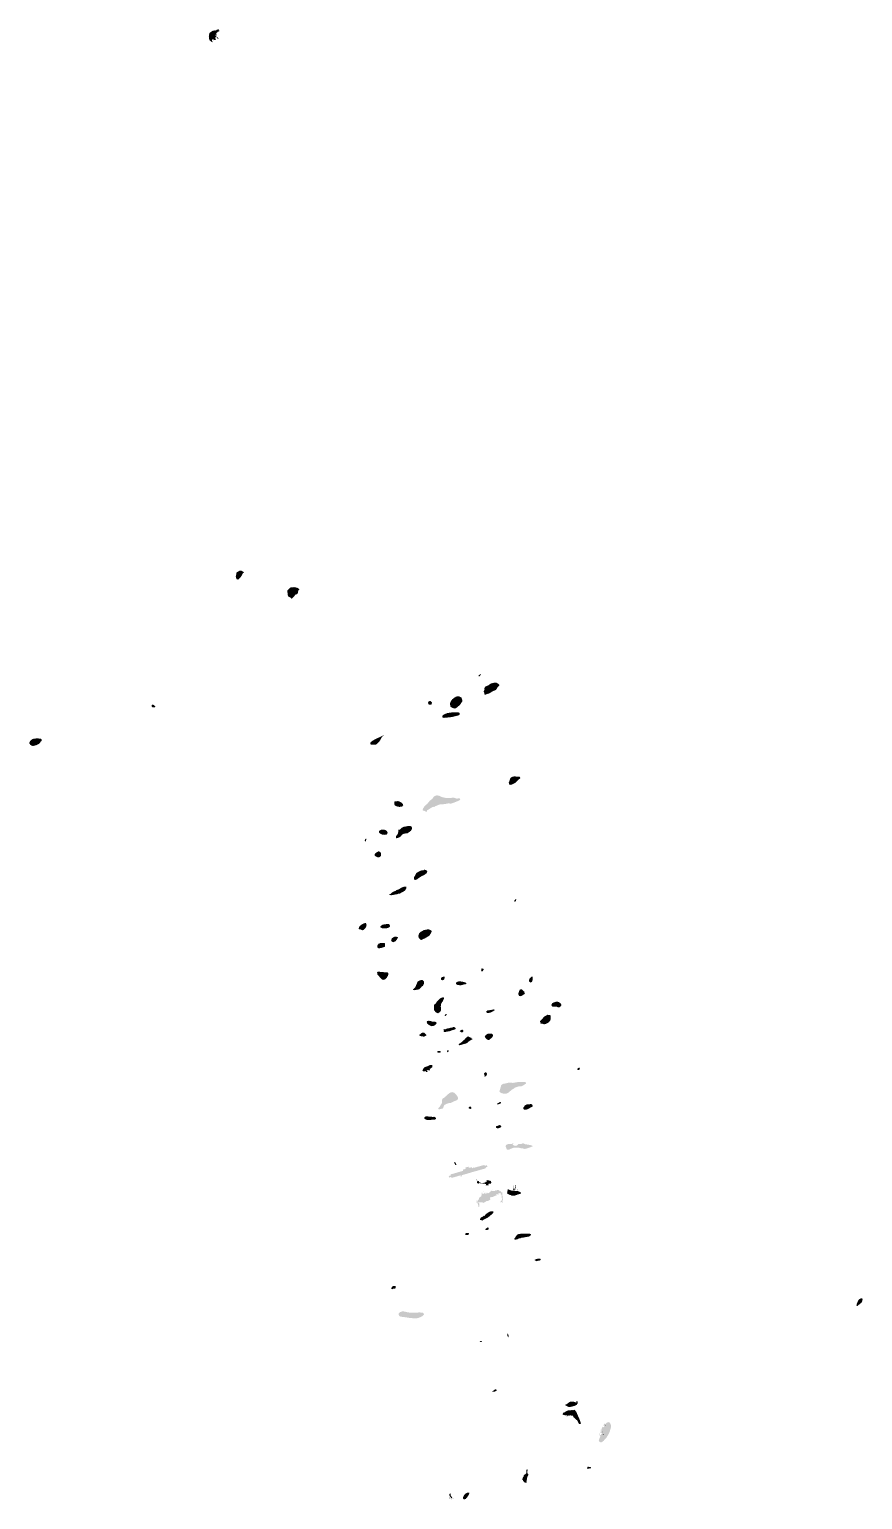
# Model space of a CAD drawing. Header units: inches. Extents: x 654032 to 718425, y 9295013 to 9424773.
# Drawn here: x 654032 to 689755, y 9361747 to 9424773 of the extents above; entities that cross this region are included whole.
import ezdxf

# ---------------------------------------------------------------- set-up
doc = ezdxf.new("R2010")
doc.units = ezdxf.units.IN
doc.header["$MEASUREMENT"] = 0

msp = doc.modelspace()

# ---------------------------------------------------------------- hatches: boundary and pattern name
for points in [[(662074, 9424761), (662106, 9424772), (662136, 9424773), (662149, 9424768), (662158, 9424752), (662157, 9424735), (662150, 9424726), (662152, 9424715), (662161, 9424713), (662178, 9424720), (662189, 9424719), (662194, 9424714), (662190, 9424704), (662133, 9424675), (662111, 9424671), (662096, 9424651), (662076, 9424637), (662060, 9424620), (662048, 9424606), (662040, 9424602), (662053, 9424564), (662074, 9424470), (662084, 9424441), (662086, 9424434), (662091, 9424431), (662100, 9424428), (662114, 9424415), (662135, 9424397), (662146, 9424387), (662147, 9424378), (662143, 9424371), (662136, 9424369), (662122, 9424373), (662111, 9424376), (662076, 9424400), (662072, 9424410), (662065, 9424416), (662061, 9424422), (662061, 9424428), (662064, 9424436), (662063, 9424450), (662056, 9424479), (662052, 9424509), (662047, 9424520), (662047, 9424529), (662044, 9424538), (662040, 9424546), (662034, 9424549), (662026, 9424545), (662022, 9424536), (662021, 9424517), (662026, 9424491), (662032, 9424444), (662030, 9424436), (661998, 9424446), (661990, 9424433), (662022, 9424412), (661999, 9424374), (662019, 9424358), (662026, 9424353), (662026, 9424347), (662028, 9424340), (662025, 9424335), (662016, 9424328), (662002, 9424323), (661991, 9424323), (661959, 9424313), (661948, 9424312), (661936, 9424306), (661935, 9424307), (661935, 9424314), (661933, 9424325), (661931, 9424338), (661928, 9424347), (661926, 9424352), (661923, 9424354), (661920, 9424355), (661916, 9424354), (661903, 9424350), (661900, 9424349), (661887, 9424345), (661880, 9424342), (661865, 9424338), (661859, 9424336), (661856, 9424333), (661855, 9424327), (661856, 9424290), (661859, 9424285), (661868, 9424278), (661881, 9424268), (661883, 9424263), (661883, 9424258), (661882, 9424238), (661881, 9424221), (661881, 9424218), (661880, 9424217), (661872, 9424217), (661869, 9424218), (661864, 9424221), (661846, 9424237), (661820, 9424257), (661800, 9424271), (661769, 9424295), (661757, 9424310), (661747, 9424331), (661742, 9424344), (661740, 9424358), (661734, 9424386), (661729, 9424432), (661726, 9424467), (661725, 9424489), (661727, 9424507), (661749, 9424600), (661754, 9424617), (661755, 9424624), (661758, 9424628), (661763, 9424632), (661774, 9424639), (661824, 9424672), (661888, 9424713), (661911, 9424719), (661936, 9424717), (661941, 9424718), (661947, 9424721), (661958, 9424729), (661969, 9424733), (661980, 9424733), (661992, 9424729), (662005, 9424725), (662013, 9424725), (662021, 9424726), (662030, 9424730), (662046, 9424738), (662057, 9424751), (662074, 9424761)], [(663028, 9401563), (663078, 9401572), (663121, 9401575), (663165, 9401543), (663202, 9401523), (663218, 9401517), (663225, 9401508), (663229, 9401501), (663226, 9401491), (663199, 9401471), (663171, 9401439), (663148, 9401380), (663110, 9401318), (663102, 9401300), (663060, 9401259), (663015, 9401212), (662988, 9401193), (662987, 9401185), (662964, 9401188), (662922, 9401203), (662894, 9401254), (662880, 9401325), (662898, 9401407), (662906, 9401456), (662915, 9401492), (662952, 9401512), (663028, 9401563)], [(665609, 9400776), (665564, 9400717), (665560, 9400704), (665544, 9400614), (665521, 9400566), (665454, 9400552), (665422, 9400529), (665391, 9400476), (665355, 9400441), (665331, 9400428), (665319, 9400399), (665268, 9400366), (665214, 9400421), (665176, 9400440), (665134, 9400458), (665121, 9400475), (665117, 9400497), (665109, 9400518), (665100, 9400575), (665094, 9400722), (665214, 9400845), (665378, 9400865), (665520, 9400835), (665609, 9400776)], [(673334, 9397108), (673360, 9397118), (673383, 9397145), (673388, 9397139), (673392, 9397124), (673384, 9397112), (673374, 9397104), (673366, 9397093), (673363, 9397088), (673354, 9397061), (673347, 9397049), (673333, 9397040), (673310, 9397039), (673283, 9397057), (673296, 9397079), (673334, 9397108)], [(674187, 9396653), (674112, 9396585), (674075, 9396516), (674037, 9396463), (673973, 9396431), (673898, 9396399), (673842, 9396370), (673801, 9396336), (673728, 9396298), (673657, 9396285), (673594, 9396257), (673558, 9396243), (673547, 9396256), (673540, 9396311), (673506, 9396393), (673545, 9396475), (673540, 9396533), (673572, 9396591), (673642, 9396628), (673695, 9396644), (673760, 9396697), (673829, 9396734), (673933, 9396761), (674012, 9396773), (674088, 9396756), (674124, 9396725), (674161, 9396701), (674187, 9396653)], [(671228, 9395990), (671298, 9395921), (671271, 9395831), (671153, 9395831), (671121, 9395900), (671148, 9395969), (671228, 9395990)], [(672595, 9395968), (672525, 9395862), (672482, 9395798), (672407, 9395745), (672327, 9395676), (672241, 9395660), (672156, 9395693), (672081, 9395741), (672071, 9395815), (672071, 9395900), (672098, 9395958), (672130, 9396017), (672173, 9396064), (672232, 9396112), (672318, 9396165), (672409, 9396191), (672483, 9396170), (672558, 9396127), (672585, 9396053), (672595, 9395968)], [(659287, 9395821), (659335, 9395830), (659371, 9395805), (659418, 9395765), (659435, 9395751), (659440, 9395738), (659436, 9395724), (659415, 9395714), (659387, 9395707), (659355, 9395704), (659318, 9395706), (659280, 9395735), (659275, 9395786), (659287, 9395821)], [(672160, 9395494), (672402, 9395496), (672454, 9395486), (672485, 9395446), (672474, 9395400), (672434, 9395366), (672142, 9395295), (671811, 9395259), (671758, 9395266), (671731, 9395305), (671744, 9395356), (671811, 9395409), (671961, 9395468), (672160, 9395494)], [(654564, 9394291), (654552, 9394271), (654547, 9394267), (654541, 9394262), (654531, 9394257), (654527, 9394253), (654523, 9394249), (654520, 9394242), (654512, 9394223), (654493, 9394200), (654467, 9394169), (654446, 9394149), (654429, 9394137), (654392, 9394117), (654381, 9394111), (654370, 9394105), (654366, 9394111), (654342, 9394097), (654324, 9394087), (654212, 9394060), (654188, 9394057), (654169, 9394058), (654153, 9394063), (654108, 9394080), (654084, 9394096), (654071, 9394109), (654056, 9394129), (654036, 9394157), (654033, 9394165), (654032, 9394189), (654036, 9394210), (654044, 9394229), (654057, 9394256), (654069, 9394272), (654097, 9394300), (654111, 9394314), (654165, 9394348), (654172, 9394351), (654224, 9394367), (654241, 9394371), (654252, 9394372), (654262, 9394372), (654268, 9394372), (654277, 9394372), (654325, 9394377), (654385, 9394378), (654443, 9394374), (654481, 9394373), (654504, 9394372), (654511, 9394370), (654520, 9394365), (654542, 9394349), (654554, 9394334), (654560, 9394320), (654563, 9394309), (654564, 9394300), (654564, 9394291)], [(668647, 9394189), (668676, 9394227), (668745, 9394279), (668841, 9394334), (668965, 9394394), (669140, 9394477), (669190, 9394498), (669210, 9394501), (669228, 9394498), (669239, 9394486), (669224, 9394482), (669206, 9394483), (669175, 9394470), (669120, 9394399), (669076, 9394306), (669043, 9394258), (669006, 9394224), (668967, 9394172), (668918, 9394126), (668867, 9394112), (668775, 9394105), (668679, 9394114), (668650, 9394133), (668641, 9394170), (668647, 9394189)], [(675085, 9392673), (674997, 9392608), (674919, 9392526), (674875, 9392479), (674814, 9392448), (674770, 9392426), (674702, 9392394), (674623, 9392385), (674578, 9392482), (674608, 9392542), (674627, 9392594), (674634, 9392635), (674653, 9392678), (674717, 9392724), (674830, 9392758), (674936, 9392731), (675048, 9392739), (675085, 9392673)], [(670061, 9391512), (670021, 9391463), (669899, 9391442), (669785, 9391464), (669705, 9391507), (669673, 9391565), (669674, 9391650), (669698, 9391674), (669839, 9391692), (669908, 9391670), (669987, 9391626), (670043, 9391572), (670061, 9391512)], [(672493, 9391737), (672378, 9391682), (672255, 9391634), (672086, 9391577), (672014, 9391597), (671919, 9391579), (671783, 9391558), (671629, 9391550), (671554, 9391521), (671449, 9391479), (671387, 9391440), (671361, 9391432), (671341, 9391451), (671244, 9391393), (671136, 9391324), (671078, 9391296), (671076, 9391286), (671082, 9391267), (671078, 9391247), (671068, 9391238), (671038, 9391233), (671004, 9391256), (670995, 9391260), (670989, 9391268), (670969, 9391274), (670957, 9391280), (670904, 9391276), (670892, 9391326), (670919, 9391387), (670977, 9391475), (671092, 9391577), (671150, 9391647), (671205, 9391710), (671315, 9391796), (671374, 9391886), (671481, 9391934), (671593, 9391928), (671700, 9391870), (671855, 9391832), (671972, 9391821), (672106, 9391826), (672218, 9391842), (672345, 9391800), (672429, 9391805), (672479, 9391803), (672502, 9391775), (672493, 9391737)], [(669384, 9390302), (669349, 9390260), (669264, 9390244), (669178, 9390249), (669098, 9390282), (669029, 9390329), (669024, 9390399), (669066, 9390441), (669120, 9390462), (669200, 9390467), (669286, 9390456), (669360, 9390408), (669387, 9390344), (669384, 9390302)], [(670242, 9390314), (670194, 9390309), (670133, 9390299), (670060, 9390282), (670006, 9390245), (669958, 9390181), (669883, 9390134), (669775, 9390093), (669751, 9390114), (669748, 9390178), (669830, 9390293), (669846, 9390368), (669858, 9390412), (669845, 9390460), (669916, 9390468), (669986, 9390537), (670061, 9390585), (670167, 9390603), (670254, 9390620), (670355, 9390625), (670409, 9390601), (670429, 9390564), (670432, 9390511), (670417, 9390454), (670389, 9390417), (670327, 9390371), (670242, 9390314)], [(668439, 9390065), (668465, 9390080), (668472, 9390083), (668479, 9390084), (668483, 9390081), (668484, 9390064), (668481, 9390049), (668465, 9390013), (668456, 9389979), (668455, 9389966), (668446, 9389956), (668429, 9389964), (668426, 9389974), (668414, 9389986), (668412, 9390001), (668415, 9390024), (668439, 9390065)], [(669074, 9389509), (669112, 9389450), (669102, 9389347), (669076, 9389310), (669056, 9389297), (669009, 9389280), (668976, 9389280), (668936, 9389292), (668887, 9389322), (668864, 9389329), (668847, 9389341), (668836, 9389352), (668825, 9389390), (668858, 9389434), (668871, 9389461), (668914, 9389494), (668956, 9389509), (668975, 9389523), (668980, 9389528), (668989, 9389537), (669000, 9389535), (669042, 9389525), (669074, 9389509)], [(671071, 9388716), (671093, 9388664), (671053, 9388592), (670951, 9388517), (670872, 9388484), (670827, 9388460), (670781, 9388432), (670669, 9388354), (670657, 9388336), (670585, 9388311), (670547, 9388313), (670516, 9388350), (670526, 9388426), (670551, 9388474), (670624, 9388612), (670716, 9388662), (670729, 9388669), (670734, 9388672), (670745, 9388678), (670750, 9388681), (670831, 9388715), (670874, 9388730), (670914, 9388720), (670967, 9388750), (671008, 9388743), (671071, 9388716)], [(670186, 9388017), (670197, 9387962), (670181, 9387921), (670131, 9387853), (670057, 9387806), (669903, 9387722), (669862, 9387727), (669787, 9387693), (669724, 9387687), (669687, 9387676), (669602, 9387668), (669568, 9387659), (669544, 9387658), (669517, 9387659), (669482, 9387666), (669463, 9387676), (669456, 9387683), (669465, 9387697), (669486, 9387702), (669535, 9387723), (669554, 9387745), (669567, 9387763), (669595, 9387780), (669661, 9387822), (669731, 9387844), (669764, 9387879), (669782, 9387887), (669799, 9387887), (669851, 9387900), (670014, 9387996), (670088, 9388020), (670108, 9388023), (670186, 9388017)], [(674894, 9387494), (674898, 9387492), (674902, 9387488), (674904, 9387485), (674905, 9387480), (674905, 9387474), (674898, 9387443), (674889, 9387409), (674885, 9387401), (674880, 9387393), (674872, 9387387), (674861, 9387382), (674850, 9387380), (674843, 9387379), (674838, 9387380), (674834, 9387382), (674830, 9387386), (674828, 9387395), (674826, 9387404), (674826, 9387412), (674826, 9387420), (674828, 9387428), (674833, 9387440), (674840, 9387447), (674860, 9387470), (674873, 9387485), (674878, 9387490), (674887, 9387494), (674894, 9387494)], [(668468, 9386458), (668474, 9386423), (668488, 9386392), (668479, 9386322), (668442, 9386256), (668359, 9386159), (668332, 9386161), (668311, 9386151), (668242, 9386180), (668208, 9386199), (668170, 9386200), (668157, 9386213), (668148, 9386238), (668159, 9386253), (668165, 9386278), (668183, 9386328), (668281, 9386400), (668361, 9386446), (668386, 9386448), (668430, 9386471), (668468, 9386458)], [(669491, 9386315), (669422, 9386257), (669354, 9386242), (669295, 9386235), (669255, 9386244), (669208, 9386238), (669153, 9386244), (669100, 9386265), (669085, 9386286), (669073, 9386311), (669121, 9386356), (669173, 9386391), (669259, 9386411), (669457, 9386424), (669469, 9386388), (669492, 9386353), (669491, 9386315)], [(669752, 9385883), (669842, 9385851), (669785, 9385754), (669736, 9385686), (669623, 9385641), (669540, 9385694), (669570, 9385814), (669699, 9385881), (669752, 9385883)], [(671269, 9386145), (671276, 9386081), (671189, 9385928), (671007, 9385817), (670817, 9385729), (670716, 9385840), (670713, 9385927), (670744, 9386031), (670818, 9386090), (670938, 9386159), (671137, 9386200), (671269, 9386145)], [(669282, 9385468), (669272, 9385451), (669258, 9385442), (669134, 9385400), (669043, 9385381), (669027, 9385379), (669002, 9385382), (668981, 9385388), (668959, 9385411), (668954, 9385433), (668955, 9385470), (668957, 9385510), (668962, 9385525), (668990, 9385562), (669000, 9385573), (669088, 9385612), (669100, 9385614), (669180, 9385613), (669253, 9385607), (669272, 9385599), (669279, 9385583), (669282, 9385468)], [(668950, 9384304), (668938, 9384339), (668944, 9384357), (668958, 9384370), (668986, 9384381), (669031, 9384379), (669122, 9384361), (669237, 9384357), (669334, 9384347), (669386, 9384348), (669428, 9384306), (669409, 9384209), (669354, 9384122), (669308, 9384069), (669246, 9384033), (669177, 9384025), (669092, 9384103), (669000, 9384203), (668953, 9384259), (668950, 9384304)], [(670868, 9384027), (670912, 9384002), (670937, 9383973), (670956, 9383944), (670957, 9383888), (670910, 9383775), (670849, 9383737), (670761, 9383632), (670673, 9383603), (670630, 9383601), (670584, 9383594), (670523, 9383585), (670506, 9383594), (670471, 9383609), (670483, 9383629), (670499, 9383640), (670532, 9383660), (670563, 9383699), (670597, 9383759), (670639, 9383861), (670685, 9383964), (670782, 9384009), (670868, 9384027)], [(671702, 9384138), (671740, 9384151), (671773, 9384160), (671798, 9384171), (671825, 9384165), (671842, 9384143), (671822, 9384062), (671786, 9384026), (671737, 9384009), (671693, 9384022), (671676, 9384054), (671679, 9384093), (671702, 9384138)], [(673415, 9384394), (673401, 9384412), (673403, 9384433), (673404, 9384464), (673407, 9384489), (673419, 9384509), (673431, 9384519), (673482, 9384509), (673507, 9384489), (673505, 9384463), (673494, 9384441), (673483, 9384423), (673468, 9384404), (673448, 9384395), (673432, 9384393), (673421, 9384393), (673415, 9384394)], [(675608, 9384166), (675616, 9384091), (675608, 9384036), (675597, 9383985), (675573, 9383938), (675530, 9383924), (675518, 9383908), (675496, 9383932), (675454, 9383960), (675451, 9384019), (675464, 9384051), (675481, 9384092), (675501, 9384110), (675517, 9384129), (675552, 9384158), (675608, 9384166)], [(672318, 9383896), (672369, 9383938), (672439, 9383965), (672516, 9383961), (672631, 9383941), (672731, 9383914), (672762, 9383893), (672773, 9383867), (672745, 9383844), (672639, 9383827), (672586, 9383804), (672507, 9383796), (672411, 9383807), (672358, 9383818), (672324, 9383851), (672316, 9383875), (672318, 9383896)], [(675263, 9383463), (675281, 9383448), (675266, 9383430), (675239, 9383407), (675235, 9383404), (675217, 9383392), (675128, 9383336), (675069, 9383327), (675032, 9383336), (675030, 9383338), (675009, 9383369), (675007, 9383370), (674999, 9383406), (674999, 9383452), (675011, 9383497), (675015, 9383508), (675042, 9383580), (675061, 9383605), (675090, 9383623), (675118, 9383627), (675153, 9383621), (675187, 9383576), (675247, 9383530), (675259, 9383478), (675263, 9383463)], [(671690, 9383018), (671678, 9382939), (671667, 9382887), (671682, 9382821), (671685, 9382755), (671663, 9382679), (671590, 9382619), (671553, 9382593), (671476, 9382625), (671434, 9382659), (671408, 9382701), (671378, 9382738), (671374, 9382791), (671374, 9382843), (671383, 9382961), (671448, 9383004), (671475, 9383052), (671505, 9383094), (671539, 9383135), (671585, 9383172), (671619, 9383213), (671657, 9383240), (671706, 9383262), (671744, 9383273), (671785, 9383281), (671815, 9383254), (671811, 9383217), (671774, 9383164), (671765, 9383120), (671739, 9383088), (671710, 9383046), (671690, 9383018)], [(673847, 9382741), (673906, 9382757), (673954, 9382758), (673967, 9382757), (673976, 9382720), (673911, 9382679), (673795, 9382624), (673683, 9382601), (673635, 9382627), (673624, 9382652), (673618, 9382670), (673620, 9382683), (673667, 9382715), (673847, 9382741)], [(676839, 9382935), (676809, 9382896), (676786, 9382863), (676739, 9382847), (676706, 9382849), (676635, 9382876), (676549, 9382875), (676481, 9382873), (676443, 9382888), (676426, 9382909), (676414, 9382940), (676419, 9382973), (676440, 9383003), (676439, 9383023), (676462, 9383034), (676536, 9383068), (676642, 9383097), (676726, 9383079), (676794, 9383034), (676829, 9382997), (676839, 9382935)], [(671433, 9382093), (671364, 9382057), (671285, 9382040), (671202, 9382074), (671149, 9382105), (671097, 9382142), (671074, 9382176), (671070, 9382229), (671089, 9382262), (671157, 9382274), (671252, 9382258), (671312, 9382239), (671397, 9382241), (671475, 9382219), (671490, 9382163), (671474, 9382142), (671433, 9382093)], [(671904, 9382562), (671927, 9382553), (671922, 9382527), (671863, 9382476), (671835, 9382503), (671854, 9382543), (671904, 9382562)], [(676197, 9382495), (676213, 9382525), (676228, 9382534), (676291, 9382522), (676361, 9382525), (676370, 9382517), (676386, 9382407), (676385, 9382366), (676362, 9382281), (676306, 9382212), (676204, 9382152), (676113, 9382124), (676096, 9382124), (676024, 9382148), (675952, 9382142), (675947, 9382156), (675953, 9382175), (675918, 9382239), (675921, 9382251), (676023, 9382351), (676070, 9382421), (676109, 9382462), (676197, 9382495)], [(670957, 9381764), (671000, 9381720), (671045, 9381677), (671047, 9381639), (671006, 9381619), (670951, 9381593), (670871, 9381605), (670788, 9381621), (670753, 9381642), (670748, 9381658), (670753, 9381673), (670789, 9381700), (670848, 9381756), (670957, 9381764)], [(672210, 9382006), (672276, 9381996), (672306, 9381966), (672314, 9381931), (672278, 9381906), (672222, 9381886), (672132, 9381862), (672064, 9381832), (671989, 9381817), (671928, 9381810), (671861, 9381791), (671808, 9381798), (671790, 9381819), (671802, 9381855), (671784, 9381896), (671810, 9381927), (671840, 9381902), (671945, 9381940), (671985, 9381952), (672038, 9381956), (672098, 9381977), (672163, 9381986), (672210, 9382006)], [(672968, 9381454), (672882, 9381396), (672812, 9381327), (672721, 9381290), (672623, 9381269), (672549, 9381243), (672520, 9381232), (672476, 9381225), (672438, 9381252), (672437, 9381276), (672451, 9381293), (672501, 9381308), (672527, 9381334), (672582, 9381370), (672636, 9381423), (672690, 9381471), (672738, 9381534), (672786, 9381566), (672834, 9381608), (672907, 9381572), (672971, 9381545), (673000, 9381507), (673022, 9381501), (673032, 9381486), (673026, 9381475), (673008, 9381474), (672968, 9381454)], [(672540, 9381870), (672556, 9381879), (672574, 9381887), (672597, 9381887), (672619, 9381882), (672636, 9381865), (672639, 9381834), (672633, 9381812), (672612, 9381788), (672582, 9381778), (672541, 9381781), (672517, 9381800), (672499, 9381813), (672484, 9381832), (672492, 9381849), (672514, 9381857), (672540, 9381870)], [(673582, 9381542), (673561, 9381581), (673557, 9381605), (673572, 9381622), (673583, 9381640), (673591, 9381658), (673609, 9381673), (673637, 9381689), (673666, 9381709), (673703, 9381719), (673748, 9381720), (673785, 9381718), (673816, 9381721), (673844, 9381723), (673878, 9381707), (673899, 9381688), (673912, 9381663), (673910, 9381631), (673901, 9381606), (673866, 9381559), (673766, 9381467), (673723, 9381446), (673688, 9381449), (673650, 9381478), (673610, 9381512), (673582, 9381542)], [(671542, 9380973), (671647, 9380982), (671671, 9380943), (671643, 9380906), (671586, 9380903), (671560, 9380902), (671537, 9380911), (671518, 9380934), (671515, 9380952), (671525, 9380968), (671542, 9380973)], [(671955, 9381013), (671988, 9381019), (672003, 9380995), (672007, 9380978), (672013, 9380968), (671998, 9380959), (671994, 9380945), (671988, 9380936), (671976, 9380933), (671959, 9380928), (671952, 9380929), (671947, 9380935), (671946, 9380942), (671934, 9380963), (671938, 9380974), (671945, 9380983), (671947, 9381011), (671955, 9381013)], [(671304, 9380280), (671266, 9380253), (671219, 9380221), (671183, 9380208), (671215, 9380169), (671157, 9380132), (671137, 9380171), (671069, 9380139), (671077, 9380100), (671123, 9380115), (671127, 9380103), (671112, 9380089), (671073, 9380081), (671052, 9380077), (671044, 9380074), (671041, 9380078), (671022, 9380122), (670975, 9380103), (670939, 9380102), (670893, 9380122), (670884, 9380133), (670884, 9380147), (670904, 9380180), (670926, 9380233), (670974, 9380281), (671037, 9380304), (671098, 9380324), (671184, 9380367), (671263, 9380386), (671314, 9380364), (671316, 9380333), (671304, 9380280)], [(677635, 9380250), (677624, 9380220), (677618, 9380194), (677598, 9380162), (677550, 9380161), (677523, 9380186), (677526, 9380214), (677569, 9380256), (677622, 9380260), (677635, 9380250)], [(673646, 9379970), (673614, 9379907), (673584, 9379890), (673572, 9379881), (673554, 9379881), (673531, 9379894), (673543, 9379909), (673548, 9379943), (673533, 9379983), (673513, 9379993), (673529, 9380026), (673571, 9380062), (673607, 9380059), (673639, 9380042), (673652, 9380008), (673646, 9379970)], [(675322, 9379580), (675295, 9379562), (675215, 9379510), (675139, 9379472), (675079, 9379461), (675000, 9379458), (674927, 9379435), (674849, 9379404), (674807, 9379369), (674744, 9379336), (674685, 9379294), (674601, 9379216), (674547, 9379182), (674485, 9379151), (674409, 9379144), (674282, 9379166), (674214, 9379204), (674184, 9379256), (674209, 9379325), (674224, 9379385), (674244, 9379452), (674265, 9379522), (674313, 9379552), (674351, 9379574), (674412, 9379581), (674478, 9379594), (674539, 9379613), (674626, 9379616), (674713, 9379616), (674769, 9379609), (674841, 9379627), (674912, 9379630), (674979, 9379650), (675043, 9379650), (675104, 9379651), (675168, 9379650), (675247, 9379647), (675313, 9379636), (675324, 9379616), (675322, 9379580)], [(672320, 9378851), (672257, 9378830), (672180, 9378791), (672104, 9378754), (672014, 9378745), (671923, 9378715), (671873, 9378689), (671870, 9378687), (671831, 9378665), (671806, 9378637), (671776, 9378545), (671765, 9378519), (671734, 9378507), (671686, 9378496), (671646, 9378500), (671628, 9378481), (671598, 9378470), (671573, 9378491), (671558, 9378521), (671605, 9378565), (671641, 9378615), (671659, 9378658), (671701, 9378706), (671724, 9378778), (671724, 9378841), (671724, 9378886), (671754, 9378946), (671801, 9378962), (671840, 9378994), (671863, 9379019), (671914, 9379060), (671964, 9379112), (672006, 9379144), (672047, 9379177), (672110, 9379204), (672153, 9379215), (672214, 9379199), (672269, 9379173), (672302, 9379135), (672334, 9379099), (672383, 9379035), (672406, 9378983), (672414, 9378931), (672371, 9378878), (672320, 9378851)], [(672985, 9378517), (672960, 9378500), (672921, 9378488), (672884, 9378519), (672863, 9378523), (672858, 9378537), (672868, 9378561), (672873, 9378566), (672874, 9378567), (672889, 9378581), (672911, 9378593), (672960, 9378590), (672978, 9378559), (672985, 9378517)], [(674257, 9378747), (674191, 9378714), (674119, 9378690), (674098, 9378685), (674084, 9378703), (674090, 9378724), (674135, 9378746), (674137, 9378747), (674138, 9378748), (674173, 9378775), (674200, 9378787), (674227, 9378796), (674256, 9378764), (674257, 9378747)], [(675531, 9378706), (675584, 9378683), (675614, 9378634), (675598, 9378586), (675549, 9378571), (675500, 9378544), (675470, 9378518), (675420, 9378500), (675371, 9378473), (675311, 9378462), (675235, 9378470), (675209, 9378504), (675217, 9378560), (675247, 9378598), (675273, 9378643), (675311, 9378665), (675357, 9378691), (675410, 9378691), (675455, 9378691), (675531, 9378706)], [(671430, 9378045), (671397, 9378037), (671307, 9378034), (671224, 9378021), (671129, 9378022), (671042, 9378030), (670968, 9378077), (670966, 9378134), (671013, 9378168), (671060, 9378175), (671107, 9378174), (671173, 9378165), (671239, 9378161), (671330, 9378153), (671389, 9378158), (671431, 9378142), (671465, 9378100), (671464, 9378066), (671430, 9378045)], [(674195, 9377805), (674255, 9377771), (674266, 9377723), (674241, 9377711), (674176, 9377678), (674165, 9377672), (674090, 9377658), (674043, 9377693), (674037, 9377752), (674092, 9377764), (674142, 9377787), (674195, 9377805)], [(675489, 9376844), (675419, 9376818), (675348, 9376796), (675283, 9376782), (675239, 9376785), (675166, 9376805), (675082, 9376814), (675019, 9376830), (674942, 9376837), (674896, 9376828), (674860, 9376839), (674787, 9376827), (674744, 9376816), (674711, 9376800), (674600, 9376754), (674552, 9376748), (674512, 9376749), (674490, 9376786), (674484, 9376817), (674459, 9376865), (674459, 9376926), (674462, 9376949), (674499, 9376966), (674561, 9376986), (674645, 9376994), (674685, 9376994), (674730, 9376998), (674761, 9377027), (674779, 9377040), (674775, 9377012), (674753, 9376983), (674758, 9376964), (674813, 9376919), (674860, 9376911), (674883, 9376916), (674935, 9376926), (674972, 9376963), (675004, 9376989), (675072, 9376987), (675119, 9376990), (675156, 9377011), (675194, 9377019), (675224, 9377015), (675247, 9377000), (675297, 9376979), (675358, 9376972), (675429, 9376962), (675520, 9376941), (675588, 9376921), (675605, 9376908), (675604, 9376891), (675584, 9376876), (675540, 9376865), (675489, 9376844)], [(673008, 9375959), (673015, 9375955), (673025, 9375954), (673042, 9375967), (673051, 9375968), (673054, 9375967), (673057, 9375971), (673055, 9375975), (673052, 9375979), (673051, 9375983), (673053, 9375988), (673057, 9375990), (673061, 9375991), (673066, 9375990), (673069, 9375988), (673072, 9375984), (673073, 9375980), (673076, 9375977), (673091, 9375974), (673181, 9375995), (673228, 9376009), (673415, 9376060), (673479, 9376078), (673520, 9376087), (673522, 9376085), (673532, 9376088), (673540, 9376085), (673553, 9376072), (673559, 9376066), (673567, 9376060), (673571, 9376059), (673575, 9376059), (673579, 9376061), (673626, 9376074), (673635, 9376075), (673640, 9376075), (673644, 9376074), (673649, 9376070), (673654, 9376055), (673664, 9376029), (673666, 9376025), (673667, 9376021), (673665, 9376016), (673662, 9376013), (673637, 9376006), (673632, 9376004), (673625, 9375999), (673607, 9375987), (673598, 9375977), (673595, 9375973), (673593, 9375965), (673591, 9375961), (673591, 9375956), (673592, 9375952), (673587, 9375947), (673526, 9375929), (673487, 9375916), (673476, 9375918), (673471, 9375917), (673467, 9375916), (673463, 9375913), (673460, 9375910), (673456, 9375908), (673452, 9375906), (673368, 9375884), (673237, 9375846), (673151, 9375823), (672966, 9375770), (672822, 9375727), (672707, 9375691), (672594, 9375660), (672576, 9375652), (672573, 9375649), (672572, 9375644), (672568, 9375623), (672568, 9375619), (672568, 9375615), (672566, 9375611), (672562, 9375608), (672549, 9375593), (672548, 9375589), (672545, 9375585), (672542, 9375582), (672537, 9375581), (672533, 9375581), (672530, 9375584), (672526, 9375598), (672523, 9375615), (672523, 9375619), (672527, 9375622), (672529, 9375626), (672528, 9375631), (672522, 9375642), (672518, 9375645), (672513, 9375645), (672504, 9375645), (672422, 9375621), (672322, 9375590), (672134, 9375539), (672129, 9375538), (672125, 9375540), (672123, 9375544), (672115, 9375576), (672111, 9375578), (672106, 9375578), (672034, 9375556), (672029, 9375555), (672025, 9375558), (672015, 9375600), (672015, 9375605), (672015, 9375620), (672020, 9375623), (672092, 9375642), (672096, 9375645), (672097, 9375649), (672091, 9375678), (672090, 9375683), (672092, 9375686), (672098, 9375690), (672179, 9375711), (672504, 9375806), (672604, 9375834), (672619, 9375840), (672626, 9375846), (672627, 9375855), (672627, 9375864), (672614, 9375887), (672615, 9375890), (672618, 9375892), (672628, 9375895), (672658, 9375903), (672720, 9375921), (672733, 9375925), (672736, 9375929), (672724, 9375970), (672723, 9375978), (672725, 9375981), (672856, 9376020), (672858, 9376018), (672869, 9375977), (672872, 9375973), (672876, 9375971), (672880, 9375970), (672955, 9375986), (672984, 9375995), (672989, 9375996), (672996, 9375993), (673003, 9375985), (673005, 9375981), (673005, 9375976), (673008, 9375959)], [(672271, 9376139), (672265, 9376149), (672257, 9376158), (672243, 9376190), (672252, 9376219), (672277, 9376222), (672296, 9376202), (672317, 9376166), (672339, 9376116), (672327, 9376093), (672311, 9376084), (672296, 9376086), (672280, 9376115), (672271, 9376139)], [(673795, 9375277), (673794, 9375293), (673734, 9375296), (673720, 9375284), (673715, 9375262), (673714, 9375232), (673726, 9375232), (673726, 9375225), (673695, 9375225), (673672, 9375226), (673668, 9375222), (673660, 9375218), (673653, 9375220), (673648, 9375226), (673600, 9375225), (673606, 9375273), (673543, 9375291), (673521, 9375293), (673482, 9375294), (673431, 9375306), (673419, 9375303), (673391, 9375307), (673343, 9375313), (673325, 9375313), (673324, 9375304), (673294, 9375296), (673294, 9375288), (673275, 9375285), (673268, 9375296), (673245, 9375307), (673226, 9375328), (673223, 9375335), (673222, 9375343), (673224, 9375364), (673221, 9375388), (673235, 9375393), (673216, 9375447), (673188, 9375436), (673183, 9375450), (673223, 9375462), (673230, 9375443), (673224, 9375439), (673240, 9375396), (673269, 9375404), (673301, 9375395), (673303, 9375359), (673334, 9375352), (673338, 9375339), (673380, 9375333), (673409, 9375324), (673448, 9375319), (673482, 9375319), (673498, 9375325), (673515, 9375328), (673532, 9375327), (673552, 9375329), (673569, 9375333), (673581, 9375341), (673586, 9375359), (673590, 9375368), (673604, 9375371), (673611, 9375375), (673616, 9375381), (673629, 9375381), (673635, 9375385), (673647, 9375391), (673633, 9375440), (673634, 9375449), (673800, 9375412), (673817, 9375406), (673822, 9375398), (673824, 9375389), (673836, 9375339), (673831, 9375317), (673805, 9375301), (673807, 9375280), (673819, 9375283), (673820, 9375276), (673783, 9375269), (673782, 9375275), (673795, 9375277)], [(674876, 9374977), (674900, 9374976), (674965, 9374972), (674982, 9375108), (674986, 9375107), (674970, 9374973), (675003, 9374964), (675036, 9374953), (675058, 9374940), (675069, 9374934), (675077, 9374926), (675095, 9374914), (675106, 9374905), (675113, 9374898), (675111, 9374887), (675093, 9374861), (675070, 9374851), (675047, 9374848), (675028, 9374844), (674990, 9374833), (674944, 9374817), (674918, 9374806), (674878, 9374789), (674839, 9374781), (674804, 9374779), (674785, 9374781), (674760, 9374778), (674748, 9374772), (674739, 9374768), (674705, 9374776), (674676, 9374790), (674676, 9374802), (674657, 9374805), (674606, 9374818), (674581, 9374828), (674583, 9374845), (674500, 9374872), (674519, 9374915), (674525, 9374962), (674528, 9374981), (674532, 9375004), (674535, 9375025), (674539, 9375040), (674545, 9375044), (674556, 9375047), (674574, 9375044), (674610, 9375026), (674640, 9375014), (674668, 9375004), (674704, 9374996), (674741, 9374991), (674763, 9374990), (674794, 9375226), (674777, 9375228), (674777, 9375239), (674815, 9375235), (674814, 9375225), (674802, 9375226), (674783, 9375085), (674848, 9375076), (674867, 9375223), (674856, 9375224), (674856, 9375230), (674890, 9375226), (674864, 9375033), (674778, 9375040), (674771, 9374999), (674827, 9374989), (674860, 9374983), (674876, 9374977)], [(673306, 9374670), (673306, 9374671), (673308, 9374674), (673315, 9374677), (673322, 9374683), (673324, 9374688), (673328, 9374696), (673331, 9374704), (673334, 9374708), (673339, 9374711), (673346, 9374711), (673356, 9374714), (673358, 9374714), (673363, 9374717), (673370, 9374724), (673379, 9374733), (673387, 9374739), (673396, 9374746), (673403, 9374753), (673407, 9374759), (673407, 9374764), (673406, 9374771), (673405, 9374773), (673405, 9374776), (673407, 9374779), (673429, 9374798), (673433, 9374802), (673434, 9374806), (673433, 9374812), (673431, 9374818), (673414, 9374839), (673412, 9374843), (673412, 9374845), (673414, 9374848), (673417, 9374854), (673420, 9374860), (673422, 9374875), (673423, 9374888), (673425, 9374895), (673429, 9374903), (673435, 9374911), (673441, 9374917), (673442, 9374919), (673444, 9374921), (673445, 9374921), (673446, 9374921), (673448, 9374920), (673448, 9374918), (673448, 9374916), (673448, 9374912), (673444, 9374904), (673444, 9374902), (673444, 9374899), (673446, 9374892), (673449, 9374886), (673459, 9374866), (673472, 9374846), (673476, 9374844), (673480, 9374844), (673484, 9374846), (673493, 9374851), (673512, 9374863), (673532, 9374875), (673542, 9374882), (673504, 9374949), (673490, 9374944), (673488, 9374950), (673505, 9374956), (673519, 9374961), (673521, 9374955), (673511, 9374951), (673545, 9374883), (673548, 9374885), (673628, 9374922), (673631, 9374913), (673553, 9374879), (673556, 9374872), (673563, 9374862), (673567, 9374858), (673572, 9374857), (673577, 9374858), (673584, 9374862), (673613, 9374877), (673616, 9374877), (673618, 9374876), (673620, 9374874), (673621, 9374871), (673622, 9374867), (673624, 9374863), (673628, 9374861), (673632, 9374861), (673636, 9374862), (673640, 9374865), (673645, 9374871), (673645, 9374874), (673645, 9374876), (673645, 9374879), (673643, 9374884), (673642, 9374887), (673642, 9374890), (673643, 9374892), (673649, 9374895), (673655, 9374899), (673659, 9374901), (673662, 9374901), (673664, 9374900), (673665, 9374898), (673666, 9374895), (673667, 9374891), (673669, 9374888), (673670, 9374886), (673676, 9374884), (673686, 9374880), (673690, 9374879), (673695, 9374880), (673702, 9374882), (673706, 9374884), (673710, 9374887), (673713, 9374891), (673716, 9374893), (673718, 9374894), (673722, 9374895), (673731, 9374895), (673737, 9374894), (673741, 9374894), (673746, 9374894), (673749, 9374895), (673752, 9374897), (673754, 9374898), (673756, 9374901), (673757, 9374904), (673756, 9374908), (673756, 9374912), (673757, 9374915), (673758, 9374918), (673760, 9374922), (673760, 9374925), (673760, 9374928), (673760, 9374929), (673757, 9374933), (673757, 9374936), (673758, 9374938), (673760, 9374939), (673762, 9374940), (673764, 9374939), (673766, 9374937), (673768, 9374934), (673769, 9374930), (673770, 9374928), (673772, 9374927), (673776, 9374926), (673780, 9374926), (673783, 9374926), (673785, 9374927), (673786, 9374928), (673786, 9374930), (673786, 9374931), (673786, 9374933), (673785, 9374936), (673784, 9374938), (673784, 9374940), (673785, 9374941), (673786, 9374942), (673793, 9374947), (673799, 9374950), (673803, 9374953), (673806, 9374957), (673809, 9374962), (673811, 9374966), (673813, 9374967), (673816, 9374969), (673818, 9374971), (673819, 9374974), (673823, 9374980), (673827, 9374985), (673832, 9374988), (673834, 9374989), (673841, 9374990), (673844, 9374989), (673845, 9374987), (673849, 9374983), (673852, 9374981), (673859, 9374980), (673869, 9374980), (673884, 9374979), (673892, 9374982), (673886, 9375050), (673873, 9375049), (673873, 9375053), (673903, 9375055), (673903, 9375051), (673890, 9375050), (673896, 9374982), (673919, 9374979), (673946, 9374981), (673957, 9374983), (673964, 9374984), (673970, 9374984), (673975, 9374981), (673979, 9374977), (673983, 9374976), (673987, 9374977), (673990, 9374980), (673994, 9374985), (673999, 9374991), (674004, 9374995), (674010, 9374998), (674022, 9375001), (674041, 9375004), (674049, 9375005), (674054, 9375005), (674059, 9375003), (674065, 9374999), (674074, 9374996), (674079, 9374996), (674083, 9374998), (674085, 9375002), (674087, 9375008), (674088, 9375016), (674090, 9375019), (674092, 9375021), (674096, 9375024), (674099, 9375024), (674102, 9375024), (674117, 9375020), (674158, 9375010), (674170, 9375005), (674179, 9374997), (674183, 9374990), (674187, 9374979), (674190, 9374974), (674194, 9374970), (674200, 9374969), (674206, 9374969), (674214, 9374971), (674221, 9374975), (674228, 9374976), (674235, 9374977), (674240, 9374975), (674242, 9374973), (674241, 9374969), (674238, 9374963), (674235, 9374958), (674232, 9374952), (674232, 9374945), (674234, 9374942), (674238, 9374940), (674239, 9374940), (674249, 9374981), (674258, 9374979), (674252, 9374955), (674246, 9374957), (674241, 9374939), (674248, 9374938), (674250, 9374942), (674274, 9374937), (674272, 9374926), (674275, 9374923), (674281, 9374916), (674286, 9374912), (674302, 9374913), (674312, 9374889), (674307, 9374872), (674318, 9374733), (674334, 9374591), (674305, 9374545), (674313, 9374528), (674321, 9374521), (674322, 9374510), (674319, 9374508), (674318, 9374486), (674333, 9374486), (674333, 9374481), (674279, 9374484), (674279, 9374489), (674313, 9374487), (674313, 9374507), (674258, 9374507), (674258, 9374484), (674268, 9374484), (674267, 9374478), (674226, 9374478), (674226, 9374485), (674251, 9374485), (674252, 9374507), (674234, 9374508), (674231, 9374535), (674233, 9374548), (674238, 9374552), (674252, 9374553), (674265, 9374558), (674297, 9374594), (674292, 9374636), (674282, 9374735), (674269, 9374840), (674235, 9374836), (674233, 9374885), (674231, 9374892), (674217, 9374889), (674138, 9374870), (674144, 9374839), (674163, 9374844), (674165, 9374834), (674095, 9374818), (674093, 9374828), (674106, 9374831), (674101, 9374851), (674044, 9374836), (674062, 9374784), (674023, 9374768), (674018, 9374784), (674006, 9374778), (674001, 9374773), (673996, 9374770), (673991, 9374767), (673984, 9374765), (673976, 9374763), (673966, 9374758), (673953, 9374751), (673937, 9374742), (673925, 9374736), (673915, 9374730), (673902, 9374725), (673865, 9374711), (673858, 9374709), (673853, 9374709), (673849, 9374711), (673843, 9374716), (673837, 9374719), (673830, 9374720), (673822, 9374719), (673814, 9374716), (673806, 9374711), (673786, 9374682), (673783, 9374675), (673782, 9374669), (673783, 9374663), (673787, 9374655), (673791, 9374651), (673795, 9374647), (673797, 9374639), (673798, 9374633), (673796, 9374626), (673790, 9374614), (673782, 9374602), (673776, 9374596), (673767, 9374590), (673758, 9374586), (673752, 9374584), (673746, 9374582), (673727, 9374568), (673701, 9374554), (673690, 9374548), (673686, 9374546), (673683, 9374546), (673680, 9374546), (673678, 9374548), (673673, 9374554), (673670, 9374556), (673667, 9374557), (673665, 9374557), (673655, 9374553), (673645, 9374549), (673601, 9374525), (673573, 9374508), (673546, 9374489), (673527, 9374474), (673517, 9374469), (673512, 9374467), (673507, 9374468), (673495, 9374472), (673471, 9374481), (673461, 9374484), (673446, 9374487), (673433, 9374487), (673419, 9374487), (673413, 9374487), (673407, 9374488), (673399, 9374492), (673393, 9374496), (673389, 9374496), (673384, 9374496), (673377, 9374494), (673365, 9374491), (673356, 9374491), (673350, 9374490), (673309, 9374493), (673286, 9374495), (673267, 9374497), (673258, 9374499), (673255, 9374499), (673251, 9374500), (673250, 9374486), (673257, 9374486), (673268, 9374483), (673278, 9374482), (673288, 9374482), (673298, 9374479), (673299, 9374470), (673298, 9374460), (673320, 9374441), (673320, 9374416), (673323, 9374348), (673321, 9374338), (673317, 9374335), (673317, 9374307), (673312, 9374305), (673304, 9374327), (673300, 9374325), (673303, 9374316), (673273, 9374301), (673260, 9374328), (673293, 9374343), (673297, 9374332), (673302, 9374334), (673298, 9374345), (673296, 9374347), (673284, 9374351), (673273, 9374360), (673269, 9374372), (673265, 9374398), (673259, 9374421), (673248, 9374444), (673246, 9374457), (673241, 9374467), (673211, 9374468), (673202, 9374470), (673197, 9374475), (673198, 9374483), (673197, 9374497), (673193, 9374530), (673188, 9374559), (673184, 9374569), (673185, 9374573), (673188, 9374575), (673192, 9374578), (673196, 9374576), (673201, 9374559), (673204, 9374534), (673208, 9374502), (673209, 9374493), (673211, 9374482), (673232, 9374484), (673246, 9374485), (673247, 9374502), (673245, 9374508), (673241, 9374514), (673237, 9374523), (673237, 9374525), (673236, 9374530), (673238, 9374540), (673244, 9374554), (673252, 9374566), (673270, 9374583), (673281, 9374594), (673292, 9374606), (673302, 9374620), (673316, 9374641), (673317, 9374646), (673317, 9374649), (673315, 9374653), (673312, 9374658), (673309, 9374664), (673308, 9374664), (673306, 9374668), (673306, 9374670)], [(673919, 9374049), (673919, 9374038), (673917, 9374031), (673912, 9374022), (673905, 9374018), (673880, 9373997), (673813, 9373940), (673758, 9373894), (673749, 9373885), (673707, 9373851), (673669, 9373826), (673666, 9373829), (673622, 9373807), (673572, 9373778), (673515, 9373748), (673479, 9373729), (673481, 9373723), (673429, 9373702), (673417, 9373733), (673416, 9373736), (673401, 9373738), (673400, 9373732), (673391, 9373733), (673390, 9373727), (673351, 9373733), (673345, 9373738), (673344, 9373753), (673351, 9373772), (673368, 9373803), (673384, 9373826), (673406, 9373847), (673446, 9373867), (673454, 9373867), (673492, 9373886), (673492, 9373893), (673494, 9373898), (673500, 9373906), (673507, 9373910), (673516, 9373912), (673525, 9373912), (673535, 9373910), (673559, 9373920), (673569, 9373929), (673571, 9373937), (673564, 9373949), (673598, 9373975), (673624, 9373996), (673653, 9374019), (673675, 9374037), (673676, 9374041), (673678, 9374044), (673681, 9374046), (673685, 9374044), (673690, 9374045), (673706, 9374058), (673718, 9374066), (673724, 9374071), (673731, 9374075), (673762, 9374091), (673798, 9374098), (673828, 9374102), (673842, 9374103), (673865, 9374103), (673879, 9374100), (673882, 9374104), (673943, 9374087), (673938, 9374065), (673924, 9374068), (673915, 9374071), (673907, 9374074), (673908, 9374064), (673915, 9374058), (673919, 9374049)], [(673686, 9373415), (673717, 9373402), (673731, 9373381), (673717, 9373330), (673665, 9373306), (673615, 9373305), (673588, 9373307), (673578, 9373322), (673585, 9373336), (673600, 9373354), (673619, 9373367), (673633, 9373389), (673654, 9373404), (673686, 9373415)], [(672775, 9373084), (672760, 9373085), (672744, 9373089), (672727, 9373097), (672719, 9373105), (672716, 9373114), (672716, 9373130), (672719, 9373143), (672723, 9373151), (672735, 9373162), (672745, 9373169), (672749, 9373171), (672757, 9373173), (672771, 9373176), (672791, 9373177), (672858, 9373170), (672870, 9373165), (672877, 9373157), (672879, 9373147), (672878, 9373136), (672876, 9373130), (672867, 9373118), (672850, 9373101), (672833, 9373093), (672816, 9373087), (672799, 9373084), (672775, 9373084)], [(675260, 9373153), (675289, 9373148), (675326, 9373145), (675377, 9373147), (675420, 9373153), (675484, 9373144), (675520, 9373129), (675532, 9373120), (675533, 9373095), (675523, 9373071), (675489, 9373046), (675446, 9373020), (675398, 9373017), (675361, 9373003), (675308, 9372999), (675235, 9372985), (675183, 9372978), (675120, 9372968), (675069, 9372946), (675010, 9372939), (674939, 9372900), (674853, 9372891), (674823, 9372905), (674827, 9372939), (674869, 9372984), (674877, 9373024), (674909, 9373050), (674939, 9373098), (674992, 9373127), (675028, 9373134), (675062, 9373136), (675112, 9373145), (675260, 9373153)], [(675684, 9372020), (675719, 9372039), (675767, 9372058), (675851, 9372081), (675937, 9372076), (675959, 9372041), (675930, 9372001), (675867, 9371989), (675800, 9371978), (675774, 9371964), (675752, 9371971), (675725, 9371995), (675694, 9372006), (675684, 9372020)], [(669606, 9370892), (669623, 9370903), (669641, 9370907), (669660, 9370907), (669684, 9370908), (669705, 9370909), (669730, 9370896), (669731, 9370878), (669733, 9370853), (669744, 9370835), (669737, 9370814), (669716, 9370798), (669697, 9370794), (669651, 9370795), (669627, 9370790), (669613, 9370776), (669597, 9370768), (669574, 9370768), (669552, 9370776), (669546, 9370804), (669550, 9370824), (669568, 9370846), (669582, 9370861), (669606, 9370892)], [(689718, 9370205), (689707, 9370193), (689684, 9370168), (689641, 9370136), (689592, 9370098), (689536, 9370053), (689507, 9370044), (689490, 9370077), (689502, 9370137), (689520, 9370175), (689531, 9370199), (689568, 9370285), (689610, 9370340), (689651, 9370360), (689693, 9370374), (689749, 9370383), (689745, 9370352), (689755, 9370311), (689743, 9370267), (689722, 9370210), (689718, 9370205)], [(669897, 9369619), (669882, 9369636), (669869, 9369667), (669863, 9369698), (669870, 9369728), (669887, 9369754), (669908, 9369771), (669930, 9369783), (669983, 9369808), (670021, 9369813), (670063, 9369815), (670103, 9369810), (670195, 9369788), (670253, 9369777), (670274, 9369773), (670308, 9369767), (670394, 9369764), (670497, 9369762), (670579, 9369762), (670709, 9369768), (670777, 9369769), (670845, 9369765), (670895, 9369758), (670917, 9369748), (670931, 9369732), (670942, 9369708), (670945, 9369687), (670942, 9369671), (670933, 9369659), (670908, 9369632), (670874, 9369608), (670840, 9369589), (670750, 9369551), (670706, 9369535), (670649, 9369523), (670622, 9369520), (670599, 9369518), (670506, 9369521), (670327, 9369535), (670266, 9369547), (670165, 9369563), (670064, 9369576), (669996, 9369583), (669958, 9369590), (669922, 9369602), (669897, 9369619)], [(674539, 9368866), (674549, 9368861), (674553, 9368856), (674559, 9368839), (674560, 9368833), (674562, 9368812), (674569, 9368794), (674578, 9368779), (674582, 9368764), (674579, 9368742), (674569, 9368719), (674559, 9368710), (674548, 9368728), (674544, 9368743), (674537, 9368751), (674529, 9368750), (674524, 9368778), (674520, 9368800), (674521, 9368824), (674525, 9368839), (674528, 9368854), (674539, 9368866)], [(673367, 9368543), (673382, 9368545), (673393, 9368546), (673403, 9368546), (673417, 9368545), (673428, 9368541), (673433, 9368528), (673433, 9368520), (673426, 9368512), (673415, 9368508), (673403, 9368506), (673388, 9368507), (673373, 9368508), (673362, 9368510), (673346, 9368514), (673341, 9368520), (673342, 9368531), (673345, 9368534), (673355, 9368541), (673367, 9368543)], [(673967, 9366451), (673976, 9366454), (673987, 9366459), (674001, 9366467), (674015, 9366469), (674036, 9366468), (674051, 9366458), (674068, 9366455), (674076, 9366446), (674070, 9366434), (674067, 9366423), (674059, 9366413), (674047, 9366405), (674026, 9366395), (674000, 9366385), (673967, 9366373), (673949, 9366371), (673903, 9366372), (673877, 9366377), (673859, 9366384), (673860, 9366391), (673871, 9366392), (673890, 9366395), (673912, 9366409), (673930, 9366423), (673955, 9366442), (673967, 9366451)], [(677094, 9365749), (677069, 9365762), (677029, 9365783), (677010, 9365789), (677001, 9365793), (676997, 9365796), (676996, 9365799), (676994, 9365803), (676993, 9365809), (676993, 9365813), (676994, 9365814), (676996, 9365815), (677003, 9365817), (677014, 9365818), (677026, 9365821), (677040, 9365825), (677056, 9365833), (677079, 9365847), (677127, 9365881), (677168, 9365912), (677194, 9365930), (677221, 9365942), (677246, 9365948), (677286, 9365950), (677358, 9365943), (677412, 9365928), (677439, 9365920), (677470, 9365917), (677480, 9365917), (677485, 9365919), (677490, 9365924), (677489, 9365934), (677487, 9365962), (677489, 9365968), (677492, 9365971), (677495, 9365970), (677498, 9365969), (677505, 9365964), (677508, 9365962), (677511, 9365961), (677533, 9365959), (677536, 9365957), (677538, 9365954), (677541, 9365940), (677542, 9365926), (677542, 9365920), (677539, 9365912), (677535, 9365905), (677535, 9365896), (677535, 9365884), (677534, 9365870), (677532, 9365861), (677524, 9365851), (677510, 9365830), (677500, 9365816), (677491, 9365807), (677478, 9365800), (677461, 9365791), (677438, 9365781), (677398, 9365764), (677336, 9365745), (677311, 9365737), (677286, 9365733), (677242, 9365726), (677205, 9365716), (677195, 9365715), (677181, 9365714), (677168, 9365716), (677158, 9365718), (677133, 9365730), (677114, 9365738), (677094, 9365749)], [(677341, 9365325), (677305, 9365356), (677289, 9365334), (677269, 9365344), (677274, 9365358), (677252, 9365354), (677208, 9365367), (677199, 9365350), (677182, 9365356), (677172, 9365322), (677168, 9365325), (677173, 9365339), (677155, 9365343), (677158, 9365357), (677137, 9365363), (677132, 9365342), (677091, 9365351), (677085, 9365315), (677103, 9365309), (677101, 9365303), (677082, 9365309), (677058, 9365310), (677059, 9365317), (677078, 9365317), (677084, 9365351), (677065, 9365354), (676959, 9365370), (676895, 9365389), (676909, 9365474), (676957, 9365471), (676986, 9365498), (677031, 9365526), (677094, 9365561), (677177, 9365576), (677214, 9365576), (677307, 9365584), (677345, 9365579), (677370, 9365592), (677390, 9365589), (677401, 9365610), (677419, 9365605), (677414, 9365588), (677434, 9365578), (677434, 9365561), (677455, 9365537), (677480, 9365516), (677515, 9365423), (677575, 9365288), (677617, 9365193), (677655, 9365098), (677673, 9365015), (677679, 9364997), (677626, 9364987), (677605, 9364993), (677584, 9365012), (677561, 9365054), (677553, 9365076), (677539, 9365111), (677519, 9365138), (677505, 9365153), (677471, 9365176), (677435, 9365144), (677431, 9365149), (677462, 9365176), (677454, 9365187), (677467, 9365199), (677462, 9365206), (677447, 9365198), (677383, 9365261), (677394, 9365273), (677392, 9365275), (677346, 9365230), (677343, 9365235), (677374, 9365262), (677364, 9365273), (677377, 9365284), (677370, 9365290), (677364, 9365282), (677350, 9365297), (677356, 9365305), (677355, 9365313), (677341, 9365325)], [(678865, 9364556), (678786, 9364422), (678748, 9364369), (678714, 9364339), (678679, 9364300), (678647, 9364265), (678616, 9364240), (678591, 9364220), (678561, 9364205), (678536, 9364200), (678510, 9364208), (678490, 9364216), (678468, 9364233), (678457, 9364246), (678446, 9364268), (678445, 9364285), (678456, 9364322), (678486, 9364397), (678517, 9364477), (678514, 9364486), (678461, 9364510), (678452, 9364515), (678450, 9364521), (678452, 9364531), (678485, 9364605), (678493, 9364602), (678470, 9364543), (678470, 9364541), (678473, 9364538), (678513, 9364519), (678522, 9364516), (678527, 9364516), (678533, 9364521), (678540, 9364533), (678564, 9364566), (678578, 9364602), (678516, 9364619), (678517, 9364626), (678510, 9364645), (678520, 9364642), (678521, 9364646), (678539, 9364644), (678555, 9364690), (678529, 9364696), (678516, 9364658), (678507, 9364660), (678533, 9364745), (678540, 9364744), (678530, 9364707), (678557, 9364698), (678567, 9364735), (678552, 9364741), (678603, 9364870), (678665, 9364848), (678689, 9364906), (678645, 9364924), (678688, 9365008), (678733, 9364981), (678756, 9365020), (678787, 9365038), (678811, 9365053), (678844, 9365067), (678856, 9365067), (678906, 9365046), (678923, 9365036), (678938, 9365012), (678961, 9364950), (678967, 9364851), (678953, 9364797), (678928, 9364720), (678920, 9364676), (678910, 9364653), (678904, 9364635), (678888, 9364612), (678873, 9364573), (678865, 9364556)], [(678604, 9364655), (678620, 9364649), (678611, 9364623), (678595, 9364629), (678604, 9364655)], [(678617, 9364553), (678622, 9364568), (678635, 9364563), (678636, 9364566), (678651, 9364561), (678632, 9364509), (678615, 9364515), (678616, 9364518), (678606, 9364522), (678611, 9364537), (678622, 9364533), (678628, 9364549), (678617, 9364553)], [(678749, 9364928), (678745, 9364919), (678739, 9364922), (678737, 9364917), (678727, 9364921), (678732, 9364935), (678749, 9364928)], [(675169, 9362606), (675169, 9362612), (675173, 9362646), (675181, 9362679), (675192, 9362702), (675197, 9362709), (675202, 9362714), (675209, 9362717), (675211, 9362719), (675236, 9362798), (675237, 9362800), (675239, 9362802), (675324, 9362859), (675327, 9362863), (675330, 9362867), (675343, 9363022), (675345, 9363028), (675348, 9363031), (675352, 9363032), (675368, 9363032), (675371, 9363032), (675376, 9363033), (675380, 9363034), (675387, 9363038), (675391, 9363039), (675396, 9363039), (675398, 9363037), (675399, 9363035), (675397, 9363023), (675379, 9362956), (675377, 9362946), (675378, 9362938), (675379, 9362925), (675382, 9362903), (675389, 9362878), (675399, 9362854), (675419, 9362827), (675432, 9362812), (675434, 9362807), (675434, 9362804), (675434, 9362802), (675431, 9362799), (675421, 9362793), (675398, 9362758), (675383, 9362722), (675380, 9362700), (675376, 9362687), (675374, 9362681), (675370, 9362668), (675364, 9362629), (675357, 9362594), (675357, 9362550), (675358, 9362524), (675356, 9362520), (675352, 9362514), (675330, 9362500), (675330, 9362498), (675330, 9362496), (675331, 9362495), (675337, 9362492), (675348, 9362488), (675353, 9362480), (675353, 9362475), (675349, 9362471), (675346, 9362468), (675340, 9362466), (675332, 9362465), (675318, 9362466), (675295, 9362469), (675275, 9362475), (675266, 9362479), (675260, 9362484), (675254, 9362493), (675250, 9362500), (675247, 9362505), (675242, 9362510), (675232, 9362517), (675222, 9362522), (675216, 9362527), (675210, 9362533), (675206, 9362538), (675201, 9362550), (675191, 9362575), (675190, 9362581), (675189, 9362582), (675185, 9362583), (675178, 9362583), (675176, 9362584), (675174, 9362588), (675171, 9362596), (675169, 9362606)], [(677958, 9363077), (677951, 9363077), (677946, 9363078), (677934, 9363088), (677932, 9363094), (677943, 9363102), (677949, 9363112), (677950, 9363127), (677952, 9363136), (677956, 9363145), (677963, 9363153), (677972, 9363157), (677989, 9363156), (678008, 9363151), (678037, 9363148), (678053, 9363148), (678067, 9363149), (678078, 9363148), (678088, 9363142), (678097, 9363136), (678105, 9363121), (678105, 9363108), (678093, 9363101), (678084, 9363095), (678087, 9363087), (678090, 9363080), (678080, 9363077), (678074, 9363078), (678068, 9363081), (678052, 9363081), (678036, 9363079), (678017, 9363078), (678006, 9363076), (677993, 9363075), (677981, 9363075), (677971, 9363075), (677958, 9363077)], [(672029, 9361940), (672040, 9361972), (672054, 9362004), (672068, 9362013), (672078, 9362012), (672087, 9362005), (672092, 9361992), (672094, 9361960), (672100, 9361923), (672117, 9361893), (672151, 9361857), (672164, 9361836), (672160, 9361825), (672110, 9361791), (672080, 9361766), (672071, 9361766), (672025, 9361799), (672020, 9361808), (672026, 9361825), (672038, 9361834), (672053, 9361833), (672061, 9361828), (672059, 9361820), (672055, 9361821), (672045, 9361827), (672037, 9361827), (672032, 9361821), (672029, 9361810), (672037, 9361800), (672049, 9361787), (672073, 9361772), (672085, 9361777), (672105, 9361802), (672109, 9361817), (672106, 9361828), (672056, 9361894), (672039, 9361916), (672029, 9361940)], [(672616, 9361847), (672616, 9361853), (672618, 9361856), (672620, 9361859), (672629, 9361865), (672638, 9361871), (672643, 9361878), (672649, 9361890), (672651, 9361893), (672654, 9361902), (672658, 9361916), (672661, 9361924), (672668, 9361934), (672674, 9361944), (672689, 9361962), (672708, 9361981), (672726, 9361997), (672744, 9362010), (672768, 9362024), (672783, 9362032), (672794, 9362036), (672817, 9362041), (672826, 9362044), (672852, 9362050), (672860, 9362051), (672865, 9362050), (672878, 9362045), (672887, 9362039), (672891, 9362033), (672892, 9362028), (672892, 9362022), (672885, 9361996), (672880, 9361978), (672876, 9361967), (672868, 9361952), (672840, 9361906), (672804, 9361852), (672787, 9361829), (672751, 9361786), (672741, 9361777), (672735, 9361773), (672730, 9361771), (672712, 9361765), (672696, 9361762), (672683, 9361760), (672669, 9361761), (672649, 9361766), (672639, 9361771), (672628, 9361782), (672623, 9361795), (672621, 9361805), (672618, 9361827), (672616, 9361847)], [(672141, 9361754), (672183, 9361780), (672197, 9361788), (672216, 9361796), (672226, 9361794), (672222, 9361786), (672202, 9361783), (672185, 9361777), (672144, 9361747), (672141, 9361754)]]:
    msp.add_hatch(color=256).paths.add_polyline_path(points, flags=0)

doc.saveas('drawing.dxf')
